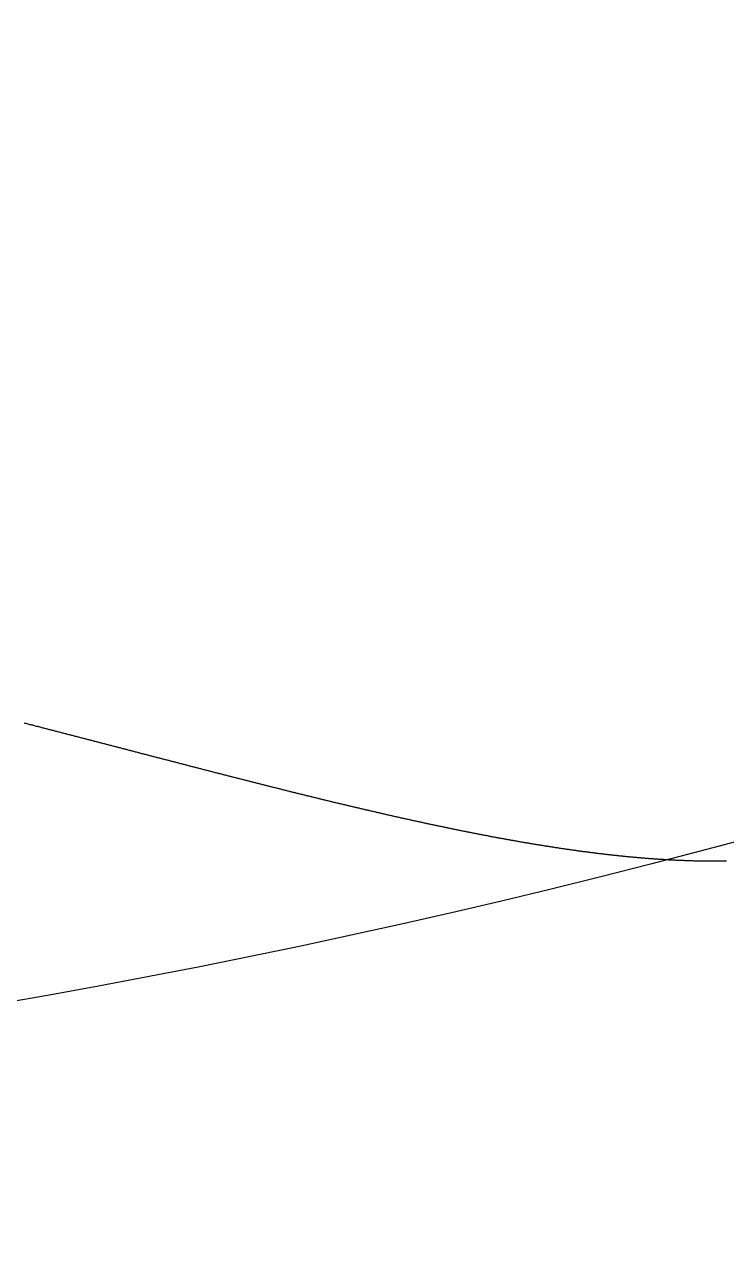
# Model space of a CAD drawing. Header units: millimetres. Extents: x 88 to 97873, y 32 to 55088.
# Drawn here: x 48352.294 to 48353.262, y 4949.045 to 4950.747 of the extents above; entities that cross this region are included whole.
import ezdxf

# ---------------------------------------------------------------- set-up
doc = ezdxf.new("R2010")
doc.units = ezdxf.units.MM
doc.header["$LTSCALE"] = 0.3

msp = doc.modelspace()

# ---------------------------------------------------------------- linework, layer by layer
msp.add_lwpolyline([(48352.2928, 4949.7848), (48352.2941, 4949.7845), (48352.2954, 4949.7842), (48352.2967, 4949.7838), (48352.298, 4949.7835), (48352.2993, 4949.7832), (48352.3005, 4949.7828), (48352.3018, 4949.7825), (48352.3031, 4949.7822), (48352.3044, 4949.7819), (48352.3057, 4949.7815), (48352.3069, 4949.7812), (48352.3082, 4949.7809), (48352.3095, 4949.7805), (48352.3108, 4949.7802), (48352.3121, 4949.7799), (48352.3133, 4949.7796), (48352.3146, 4949.7792), (48352.3159, 4949.7789), (48352.3172, 4949.7786), (48352.3185, 4949.7782), (48352.3197, 4949.7779), (48352.321, 4949.7776), (48352.3223, 4949.7772), (48352.3236, 4949.7769), (48352.3249, 4949.7766), (48352.3261, 4949.7763), (48352.3274, 4949.7759), (48352.3287, 4949.7756), (48352.33, 4949.7753), (48352.3312, 4949.7749), (48352.3325, 4949.7746), (48352.3338, 4949.7743), (48352.3351, 4949.774), (48352.3363, 4949.7736), (48352.3376, 4949.7733), (48352.3389, 4949.773), (48352.3402, 4949.7726), (48352.3414, 4949.7723), (48352.3427, 4949.772), (48352.344, 4949.7717), (48352.3453, 4949.7713), (48352.3465, 4949.771), (48352.3478, 4949.7707), (48352.3491, 4949.7703), (48352.3504, 4949.77), (48352.3516, 4949.7697), (48352.3529, 4949.7694), (48352.3542, 4949.769), (48352.3554, 4949.7687), (48352.3567, 4949.7684), (48352.358, 4949.768), (48352.3593, 4949.7677), (48352.3605, 4949.7674), (48352.3618, 4949.7671), (48352.3631, 4949.7667), (48352.3643, 4949.7664), (48352.3656, 4949.7661), (48352.3669, 4949.7657), (48352.3681, 4949.7654), (48352.3694, 4949.7651), (48352.3707, 4949.7647), (48352.372, 4949.7644), (48352.3732, 4949.7641), (48352.3745, 4949.7638), (48352.3758, 4949.7634), (48352.377, 4949.7631), (48352.3783, 4949.7628), (48352.3796, 4949.7625), (48352.3808, 4949.7621), (48352.3821, 4949.7618), (48352.3834, 4949.7615), (48352.3846, 4949.7611), (48352.3859, 4949.7608), (48352.3871, 4949.7605), (48352.3884, 4949.7602), (48352.3897, 4949.7598), (48352.3909, 4949.7595), (48352.3922, 4949.7592), (48352.3935, 4949.7588), (48352.3947, 4949.7585), (48352.396, 4949.7582), (48352.3973, 4949.7579), (48352.3985, 4949.7575), (48352.3998, 4949.7572), (48352.401, 4949.7569), (48352.4023, 4949.7565), (48352.4036, 4949.7562), (48352.4048, 4949.7559), (48352.4061, 4949.7556), (48352.4073, 4949.7552), (48352.4086, 4949.7549), (48352.4099, 4949.7546), (48352.4111, 4949.7543), (48352.4124, 4949.7539), (48352.4136, 4949.7536), (48352.4149, 4949.7533), (48352.4161, 4949.7529), (48352.4174, 4949.7526), (48352.4187, 4949.7523), (48352.4199, 4949.752), (48352.4212, 4949.7516), (48352.4224, 4949.7513), (48352.4237, 4949.751), (48352.4249, 4949.7507), (48352.4262, 4949.7503), (48352.4275, 4949.75), (48352.4287, 4949.7497), (48352.43, 4949.7494), (48352.4312, 4949.749), (48352.4325, 4949.7487), (48352.4337, 4949.7484), (48352.435, 4949.748), (48352.4362, 4949.7477), (48352.4375, 4949.7474), (48352.4387, 4949.7471), (48352.44, 4949.7467), (48352.4412, 4949.7464), (48352.4425, 4949.7461), (48352.4437, 4949.7458), (48352.445, 4949.7454), (48352.4462, 4949.7451), (48352.4475, 4949.7448), (48352.4487, 4949.7445), (48352.45, 4949.7441), (48352.4512, 4949.7438), (48352.4525, 4949.7435), (48352.4537, 4949.7432), (48352.455, 4949.7428), (48352.4562, 4949.7425), (48352.4575, 4949.7422), (48352.4587, 4949.7419), (48352.46, 4949.7415), (48352.4612, 4949.7412), (48352.4625, 4949.7409), (48352.4637, 4949.7406), (48352.465, 4949.7403), (48352.4662, 4949.7399), (48352.4675, 4949.7396), (48352.4687, 4949.7393), (48352.4699, 4949.739), (48352.4712, 4949.7386), (48352.4724, 4949.7383), (48352.4737, 4949.738), (48352.4749, 4949.7377), (48352.4762, 4949.7373), (48352.4774, 4949.737), (48352.4786, 4949.7367), (48352.4799, 4949.7364), (48352.4811, 4949.7361), (48352.4824, 4949.7357), (48352.4836, 4949.7354), (48352.4848, 4949.7351), (48352.4861, 4949.7348), (48352.4873, 4949.7344), (48352.4886, 4949.7341), (48352.4898, 4949.7338), (48352.491, 4949.7335), (48352.4923, 4949.7332), (48352.4935, 4949.7328), (48352.4948, 4949.7325), (48352.496, 4949.7322), (48352.4972, 4949.7319), (48352.4985, 4949.7316), (48352.4997, 4949.7312), (48352.5009, 4949.7309), (48352.5022, 4949.7306), (48352.5034, 4949.7303), (48352.5047, 4949.73), (48352.5059, 4949.7296), (48352.5071, 4949.7293), (48352.5084, 4949.729), (48352.5096, 4949.7287), (48352.5108, 4949.7284), (48352.5121, 4949.728), (48352.5133, 4949.7277), (48352.5145, 4949.7274), (48352.5158, 4949.7271), (48352.517, 4949.7268), (48352.5182, 4949.7264), (48352.5194, 4949.7261), (48352.5207, 4949.7258), (48352.5219, 4949.7255), (48352.5231, 4949.7252), (48352.5244, 4949.7248), (48352.5256, 4949.7245), (48352.5268, 4949.7242), (48352.5281, 4949.7239), (48352.5293, 4949.7236), (48352.5305, 4949.7233), (48352.5317, 4949.7229), (48352.533, 4949.7226), (48352.5342, 4949.7223), (48352.5354, 4949.722), (48352.5366, 4949.7217), (48352.5379, 4949.7214), (48352.5391, 4949.721), (48352.5403, 4949.7207), (48352.5415, 4949.7204), (48352.5428, 4949.7201), (48352.544, 4949.7198), (48352.5452, 4949.7195), (48352.5464, 4949.7192), (48352.5477, 4949.7188), (48352.5489, 4949.7185), (48352.5501, 4949.7182), (48352.5513, 4949.7179), (48352.5526, 4949.7176), (48352.5538, 4949.7173), (48352.555, 4949.717), (48352.5562, 4949.7166), (48352.5574, 4949.7163), (48352.5587, 4949.716), (48352.5599, 4949.7157), (48352.5611, 4949.7154), (48352.5623, 4949.7151), (48352.5635, 4949.7148), (48352.5648, 4949.7145), (48352.566, 4949.7141), (48352.5672, 4949.7138), (48352.5684, 4949.7135), (48352.5696, 4949.7132), (48352.5708, 4949.7129), (48352.5721, 4949.7126), (48352.5733, 4949.7123), (48352.5745, 4949.712), (48352.5757, 4949.7116), (48352.5769, 4949.7113), (48352.5781, 4949.711), (48352.5793, 4949.7107), (48352.5806, 4949.7104), (48352.5818, 4949.7101), (48352.583, 4949.7098), (48352.5842, 4949.7095), (48352.5854, 4949.7092), (48352.5866, 4949.7089), (48352.5878, 4949.7086), (48352.589, 4949.7082), (48352.5903, 4949.7079), (48352.5915, 4949.7076), (48352.5927, 4949.7073), (48352.5939, 4949.707), (48352.5951, 4949.7067), (48352.5963, 4949.7064), (48352.5975, 4949.7061), (48352.5987, 4949.7058), (48352.5999, 4949.7055), (48352.6011, 4949.7052), (48352.6023, 4949.7049), (48352.6035, 4949.7046), (48352.6047, 4949.7043), (48352.606, 4949.7039), (48352.6072, 4949.7036), (48352.6084, 4949.7033), (48352.6096, 4949.703), (48352.6108, 4949.7027), (48352.612, 4949.7024), (48352.6132, 4949.7021), (48352.6144, 4949.7018), (48352.6156, 4949.7015), (48352.6168, 4949.7012), (48352.618, 4949.7009), (48352.6192, 4949.7006), (48352.6204, 4949.7003), (48352.6216, 4949.7), (48352.6228, 4949.6997), (48352.624, 4949.6994), (48352.6252, 4949.6991), (48352.6264, 4949.6988), (48352.6276, 4949.6985), (48352.6288, 4949.6982), (48352.63, 4949.6979), (48352.6312, 4949.6976), (48352.6324, 4949.6973), (48352.6336, 4949.697), (48352.6348, 4949.6967), (48352.636, 4949.6964), (48352.6372, 4949.6961), (48352.6384, 4949.6958), (48352.6395, 4949.6955), (48352.6407, 4949.6952), (48352.6419, 4949.6949), (48352.6431, 4949.6946), (48352.6443, 4949.6943), (48352.6455, 4949.694), (48352.6467, 4949.6937), (48352.6479, 4949.6934), (48352.6491, 4949.6931), (48352.6503, 4949.6928), (48352.6515, 4949.6925), (48352.6527, 4949.6922), (48352.6539, 4949.6919), (48352.655, 4949.6916), (48352.6562, 4949.6913), (48352.6574, 4949.691), (48352.6586, 4949.6907), (48352.6598, 4949.6904), (48352.661, 4949.6901), (48352.6622, 4949.6898), (48352.6634, 4949.6895), (48352.6645, 4949.6893), (48352.6657, 4949.689), (48352.6669, 4949.6887), (48352.6681, 4949.6884), (48352.6693, 4949.6881), (48352.6705, 4949.6878), (48352.6717, 4949.6875), (48352.6728, 4949.6872), (48352.674, 4949.6869), (48352.6752, 4949.6866), (48352.6764, 4949.6863), (48352.6776, 4949.686), (48352.6787, 4949.6857), (48352.6799, 4949.6855), (48352.6811, 4949.6852), (48352.6823, 4949.6849), (48352.6835, 4949.6846), (48352.6846, 4949.6843), (48352.6858, 4949.684), (48352.687, 4949.6837), (48352.6882, 4949.6834), (48352.6894, 4949.6831), (48352.6905, 4949.6829), (48352.6917, 4949.6826), (48352.6929, 4949.6823), (48352.6941, 4949.682), (48352.6952, 4949.6817), (48352.6964, 4949.6814), (48352.6976, 4949.6811), (48352.6988, 4949.6808), (48352.6999, 4949.6806), (48352.7011, 4949.6803), (48352.7023, 4949.68), (48352.7035, 4949.6797), (48352.7046, 4949.6794), (48352.7058, 4949.6791), (48352.707, 4949.6789), (48352.7081, 4949.6786), (48352.7093, 4949.6783), (48352.7105, 4949.678), (48352.7117, 4949.6777), (48352.7128, 4949.6774), (48352.714, 4949.6772), (48352.7152, 4949.6769), (48352.7163, 4949.6766), (48352.7175, 4949.6763), (48352.7187, 4949.676), (48352.7198, 4949.6757), (48352.721, 4949.6755), (48352.7222, 4949.6752), (48352.7233, 4949.6749), (48352.7245, 4949.6746), (48352.7257, 4949.6743), (48352.7268, 4949.6741), (48352.728, 4949.6738), (48352.7292, 4949.6735), (48352.7303, 4949.6732), (48352.7315, 4949.673), (48352.7326, 4949.6727), (48352.7338, 4949.6724), (48352.735, 4949.6721), (48352.7361, 4949.6719), (48352.7373, 4949.6716), (48352.7384, 4949.6713), (48352.7396, 4949.671), (48352.7408, 4949.6708), (48352.7419, 4949.6705), (48352.7431, 4949.6702), (48352.7442, 4949.6699), (48352.7454, 4949.6697), (48352.7465, 4949.6694), (48352.7477, 4949.6691), (48352.7489, 4949.6688), (48352.75, 4949.6686), (48352.7512, 4949.6683), (48352.7523, 4949.668), (48352.7535, 4949.6677), (48352.7546, 4949.6675), (48352.7558, 4949.6672), (48352.7569, 4949.6669), (48352.7581, 4949.6667), (48352.7592, 4949.6664), (48352.7604, 4949.6661), (48352.7615, 4949.6659), (48352.7627, 4949.6656), (48352.7638, 4949.6653), (48352.765, 4949.6651), (48352.7661, 4949.6648), (48352.7673, 4949.6645), (48352.7684, 4949.6643), (48352.7696, 4949.664), (48352.7707, 4949.6637), (48352.7719, 4949.6635), (48352.773, 4949.6632), (48352.7742, 4949.6629), (48352.7753, 4949.6627), (48352.7765, 4949.6624), (48352.7776, 4949.6621), (48352.7788, 4949.6619), (48352.7799, 4949.6616), (48352.781, 4949.6613), (48352.7822, 4949.6611), (48352.7833, 4949.6608), (48352.7845, 4949.6606), (48352.7856, 4949.6603), (48352.7867, 4949.66), (48352.7879, 4949.6598), (48352.789, 4949.6595), (48352.7902, 4949.6593), (48352.7913, 4949.659), (48352.7924, 4949.6587), (48352.7936, 4949.6585), (48352.7947, 4949.6582), (48352.7959, 4949.658), (48352.797, 4949.6577), (48352.7981, 4949.6574), (48352.7993, 4949.6572), (48352.8004, 4949.6569), (48352.8015, 4949.6567), (48352.8027, 4949.6564), (48352.8038, 4949.6562), (48352.8049, 4949.6559), (48352.8061, 4949.6557), (48352.8072, 4949.6554), (48352.8083, 4949.6551), (48352.8095, 4949.6549), (48352.8106, 4949.6546), (48352.8117, 4949.6544), (48352.8129, 4949.6541), (48352.814, 4949.6539), (48352.8151, 4949.6536), (48352.8162, 4949.6534), (48352.8174, 4949.6531), (48352.8185, 4949.6529), (48352.8196, 4949.6526), (48352.8208, 4949.6524), (48352.8219, 4949.6521), (48352.823, 4949.6519), (48352.8241, 4949.6516), (48352.8253, 4949.6514), (48352.8264, 4949.6511), (48352.8275, 4949.6509), (48352.8286, 4949.6506), (48352.8298, 4949.6504), (48352.8309, 4949.6501), (48352.832, 4949.6499), (48352.8331, 4949.6497), (48352.8342, 4949.6494), (48352.8354, 4949.6492), (48352.8365, 4949.6489), (48352.8376, 4949.6487), (48352.8387, 4949.6484), (48352.8398, 4949.6482), (48352.841, 4949.648), (48352.8421, 4949.6477), (48352.8432, 4949.6475), (48352.8443, 4949.6472), (48352.8454, 4949.647), (48352.8465, 4949.6467), (48352.8477, 4949.6465), (48352.8488, 4949.6463), (48352.8499, 4949.646), (48352.851, 4949.6458), (48352.8521, 4949.6455), (48352.8532, 4949.6453), (48352.8543, 4949.6451), (48352.8555, 4949.6448), (48352.8566, 4949.6446), (48352.8577, 4949.6444), (48352.8588, 4949.6441), (48352.8599, 4949.6439), (48352.861, 4949.6437), (48352.8621, 4949.6434), (48352.8632, 4949.6432), (48352.8643, 4949.643), (48352.8654, 4949.6427), (48352.8665, 4949.6425), (48352.8677, 4949.6423), (48352.8688, 4949.642), (48352.8699, 4949.6418), (48352.871, 4949.6416), (48352.8721, 4949.6413), (48352.8732, 4949.6411), (48352.8743, 4949.6409), (48352.8754, 4949.6406), (48352.8765, 4949.6404), (48352.8776, 4949.6402), (48352.8787, 4949.64), (48352.8798, 4949.6397), (48352.8809, 4949.6395), (48352.882, 4949.6393), (48352.8831, 4949.6391), (48352.8842, 4949.6388), (48352.8853, 4949.6386), (48352.8864, 4949.6384), (48352.8875, 4949.6382), (48352.8886, 4949.6379), (48352.8897, 4949.6377), (48352.8908, 4949.6375), (48352.8919, 4949.6373), (48352.893, 4949.637), (48352.8941, 4949.6368), (48352.8951, 4949.6366), (48352.8962, 4949.6364), (48352.8973, 4949.6362), (48352.8984, 4949.6359), (48352.8995, 4949.6357), (48352.9006, 4949.6355), (48352.9017, 4949.6353), (48352.9028, 4949.6351), (48352.9039, 4949.6348), (48352.905, 4949.6346), (48352.9061, 4949.6344), (48352.9071, 4949.6342), (48352.9082, 4949.634), (48352.9093, 4949.6338), (48352.9104, 4949.6336), (48352.9115, 4949.6333), (48352.9126, 4949.6331), (48352.9137, 4949.6329), (48352.9147, 4949.6327), (48352.9158, 4949.6325), (48352.9169, 4949.6323), (48352.918, 4949.6321), (48352.9191, 4949.6319), (48352.9202, 4949.6316), (48352.9212, 4949.6314), (48352.9223, 4949.6312), (48352.9234, 4949.631), (48352.9245, 4949.6308), (48352.9256, 4949.6306), (48352.9266, 4949.6304), (48352.9277, 4949.6302), (48352.9288, 4949.63), (48352.9299, 4949.6298), (48352.931, 4949.6296), (48352.932, 4949.6294), (48352.9331, 4949.6292), (48352.9342, 4949.629), (48352.9353, 4949.6287), (48352.9363, 4949.6285), (48352.9374, 4949.6283), (48352.9385, 4949.6281), (48352.9395, 4949.6279), (48352.9406, 4949.6277), (48352.9417, 4949.6275), (48352.9428, 4949.6273), (48352.9438, 4949.6271), (48352.9449, 4949.6269), (48352.946, 4949.6267), (48352.947, 4949.6265), (48352.9481, 4949.6263), (48352.9492, 4949.6262), (48352.9502, 4949.626), (48352.9513, 4949.6258), (48352.9524, 4949.6256), (48352.9534, 4949.6254), (48352.9545, 4949.6252), (48352.9556, 4949.625), (48352.9566, 4949.6248), (48352.9577, 4949.6246), (48352.9588, 4949.6244), (48352.9598, 4949.6242), (48352.9609, 4949.624), (48352.9619, 4949.6238), (48352.963, 4949.6236), (48352.9641, 4949.6234), (48352.9651, 4949.6233), (48352.9662, 4949.6231), (48352.9672, 4949.6229), (48352.9683, 4949.6227), (48352.9694, 4949.6225), (48352.9704, 4949.6223), (48352.9715, 4949.6221), (48352.9725, 4949.622), (48352.9736, 4949.6218), (48352.9746, 4949.6216), (48352.9757, 4949.6214), (48352.9767, 4949.6212), (48352.9778, 4949.621), (48352.9789, 4949.6209), (48352.9799, 4949.6207), (48352.981, 4949.6205), (48352.982, 4949.6203), (48352.9831, 4949.6201), (48352.9841, 4949.6199), (48352.9852, 4949.6198), (48352.9862, 4949.6196), (48352.9873, 4949.6194), (48352.9883, 4949.6192), (48352.9893, 4949.6191), (48352.9904, 4949.6189), (48352.9914, 4949.6187), (48352.9925, 4949.6185), (48352.9935, 4949.6184), (48352.9946, 4949.6182), (48352.9956, 4949.618), (48352.9967, 4949.6178), (48352.9977, 4949.6177), (48352.9987, 4949.6175), (48352.9998, 4949.6173), (48353.0008, 4949.6171), (48353.0019, 4949.617), (48353.0029, 4949.6168), (48353.0039, 4949.6166), (48353.005, 4949.6165), (48353.006, 4949.6163), (48353.0071, 4949.6161), (48353.0081, 4949.616), (48353.0091, 4949.6158), (48353.0102, 4949.6156), (48353.0112, 4949.6155), (48353.0122, 4949.6153), (48353.0133, 4949.6151), (48353.0143, 4949.615), (48353.0153, 4949.6148), (48353.0164, 4949.6147), (48353.0174, 4949.6145), (48353.0184, 4949.6143), (48353.0195, 4949.6142), (48353.0205, 4949.614), (48353.0215, 4949.6139), (48353.0226, 4949.6137), (48353.0236, 4949.6135), (48353.0246, 4949.6134), (48353.0256, 4949.6132), (48353.0267, 4949.6131), (48353.0277, 4949.6129), (48353.0287, 4949.6128), (48353.0297, 4949.6126), (48353.0308, 4949.6124), (48353.0318, 4949.6123), (48353.0328, 4949.6121), (48353.0338, 4949.612), (48353.0349, 4949.6118), (48353.0359, 4949.6117), (48353.0369, 4949.6115), (48353.0379, 4949.6114), (48353.0389, 4949.6112), (48353.04, 4949.6111), (48353.041, 4949.6109), (48353.042, 4949.6108), (48353.043, 4949.6106), (48353.044, 4949.6105), (48353.045, 4949.6103), (48353.0461, 4949.6102), (48353.0471, 4949.6101), (48353.0481, 4949.6099), (48353.0491, 4949.6098), (48353.0501, 4949.6096), (48353.0511, 4949.6095), (48353.0521, 4949.6093), (48353.0531, 4949.6092), (48353.0542, 4949.6091), (48353.0552, 4949.6089), (48353.0562, 4949.6088), (48353.0572, 4949.6086), (48353.0582, 4949.6085), (48353.0592, 4949.6084), (48353.0602, 4949.6082), (48353.0612, 4949.6081), (48353.0622, 4949.608), (48353.0632, 4949.6078), (48353.0642, 4949.6077), (48353.0652, 4949.6076), (48353.0662, 4949.6074), (48353.0672, 4949.6073), (48353.0682, 4949.6072), (48353.0692, 4949.607), (48353.0702, 4949.6069), (48353.0713, 4949.6068), (48353.0723, 4949.6066), (48353.0732, 4949.6065), (48353.0742, 4949.6064), (48353.0752, 4949.6063), (48353.0762, 4949.6061), (48353.0772, 4949.606), (48353.0782, 4949.6059), (48353.0792, 4949.6058), (48353.0802, 4949.6056), (48353.0812, 4949.6055), (48353.0822, 4949.6054), (48353.0832, 4949.6053), (48353.0842, 4949.6051), (48353.0852, 4949.605), (48353.0862, 4949.6049), (48353.0872, 4949.6048), (48353.0882, 4949.6047), (48353.0892, 4949.6045), (48353.0901, 4949.6044), (48353.0911, 4949.6043), (48353.0921, 4949.6042), (48353.0931, 4949.6041), (48353.0941, 4949.604), (48353.0951, 4949.6038), (48353.0961, 4949.6037), (48353.0971, 4949.6036), (48353.098, 4949.6035), (48353.099, 4949.6034), (48353.1, 4949.6033), (48353.101, 4949.6032), (48353.102, 4949.6031), (48353.103, 4949.6029), (48353.1039, 4949.6028), (48353.1049, 4949.6027), (48353.1059, 4949.6026), (48353.1069, 4949.6025), (48353.1079, 4949.6024), (48353.1088, 4949.6023), (48353.1098, 4949.6022), (48353.1108, 4949.6021), (48353.1118, 4949.602), (48353.1127, 4949.6019), (48353.1137, 4949.6018), (48353.1147, 4949.6017), (48353.1157, 4949.6016), (48353.1166, 4949.6015), (48353.1176, 4949.6014), (48353.1186, 4949.6013), (48353.1195, 4949.6012), (48353.1205, 4949.6011), (48353.1215, 4949.601), (48353.1225, 4949.6009), (48353.1234, 4949.6008), (48353.1244, 4949.6007), (48353.1254, 4949.6006), (48353.1263, 4949.6005), (48353.1273, 4949.6004), (48353.1283, 4949.6003), (48353.1292, 4949.6002), (48353.1302, 4949.6002), (48353.1311, 4949.6001), (48353.1321, 4949.6), (48353.1331, 4949.5999), (48353.134, 4949.5998), (48353.135, 4949.5997), (48353.136, 4949.5996), (48353.1369, 4949.5995), (48353.1379, 4949.5995), (48353.1388, 4949.5994), (48353.1398, 4949.5993), (48353.1407, 4949.5992), (48353.1417, 4949.5991), (48353.1427, 4949.599), (48353.1436, 4949.599), (48353.1446, 4949.5989), (48353.1455, 4949.5988), (48353.1465, 4949.5987), (48353.1474, 4949.5986), (48353.1484, 4949.5986), (48353.1493, 4949.5985), (48353.1503, 4949.5984), (48353.1512, 4949.5983), (48353.1522, 4949.5983), (48353.1531, 4949.5982), (48353.1541, 4949.5981), (48353.155, 4949.598), (48353.156, 4949.598), (48353.1569, 4949.5979), (48353.1579, 4949.5978), (48353.1588, 4949.5978), (48353.1597, 4949.5977), (48353.1607, 4949.5976), (48353.1616, 4949.5975), (48353.1626, 4949.5975), (48353.1635, 4949.5974), (48353.1645, 4949.5973), (48353.1654, 4949.5973), (48353.1663, 4949.5972), (48353.1673, 4949.5972), (48353.1682, 4949.5971), (48353.1692, 4949.597), (48353.1701, 4949.597), (48353.171, 4949.5969), (48353.172, 4949.5969), (48353.1729, 4949.5968), (48353.1738, 4949.5967), (48353.1748, 4949.5967), (48353.1757, 4949.5966), (48353.1766, 4949.5966), (48353.1776, 4949.5965), (48353.1785, 4949.5965), (48353.1794, 4949.5964), (48353.1804, 4949.5963), (48353.1813, 4949.5963), (48353.1822, 4949.5962), (48353.1831, 4949.5962), (48353.1841, 4949.5961), (48353.185, 4949.5961), (48353.1859, 4949.596), (48353.1868, 4949.596), (48353.1878, 4949.5959), (48353.1887, 4949.5959), (48353.1896, 4949.5959), (48353.1905, 4949.5958), (48353.1915, 4949.5958), (48353.1924, 4949.5957), (48353.1933, 4949.5957), (48353.1942, 4949.5956), (48353.1951, 4949.5956), (48353.1961, 4949.5956), (48353.197, 4949.5955), (48353.1979, 4949.5955), (48353.1988, 4949.5954), (48353.1997, 4949.5954), (48353.2006, 4949.5954), (48353.2016, 4949.5953), (48353.2025, 4949.5953), (48353.2034, 4949.5953), (48353.2043, 4949.5952), (48353.2052, 4949.5952), (48353.2061, 4949.5952), (48353.207, 4949.5951), (48353.2079, 4949.5951), (48353.2089, 4949.5951), (48353.2098, 4949.595), (48353.2107, 4949.595), (48353.2116, 4949.595), (48353.2125, 4949.595), (48353.2134, 4949.5949), (48353.2143, 4949.5949), (48353.2152, 4949.5949), (48353.2161, 4949.5949), (48353.217, 4949.5948), (48353.2179, 4949.5948), (48353.2188, 4949.5948), (48353.2197, 4949.5948), (48353.2206, 4949.5948), (48353.2215, 4949.5947), (48353.2224, 4949.5947), (48353.2233, 4949.5947), (48353.2242, 4949.5947), (48353.2251, 4949.5947), (48353.226, 4949.5946), (48353.2269, 4949.5946), (48353.2278, 4949.5946), (48353.2287, 4949.5946), (48353.2296, 4949.5946), (48353.2305, 4949.5946), (48353.2314, 4949.5946), (48353.2323, 4949.5946), (48353.2331, 4949.5946), (48353.234, 4949.5945), (48353.2349, 4949.5945), (48353.2358, 4949.5945), (48353.2367, 4949.5945), (48353.2376, 4949.5945), (48353.2385, 4949.5945), (48353.2394, 4949.5945), (48353.2402, 4949.5945), (48353.2411, 4949.5945), (48353.242, 4949.5945), (48353.2429, 4949.5945), (48353.2438, 4949.5945), (48353.2447, 4949.5945), (48353.2455, 4949.5945), (48353.2464, 4949.5945), (48353.2473, 4949.5945), (48353.2482, 4949.5945), (48353.2491, 4949.5945), (48353.2499, 4949.5945), (48353.2508, 4949.5945), (48353.2517, 4949.5946), (48353.2526, 4949.5946), (48353.2534, 4949.5946), (48353.2543, 4949.5946), (48353.2552, 4949.5946), (48353.2561, 4949.5946), (48353.2569, 4949.5946), (48353.2578, 4949.5946), (48353.2587, 4949.5946), (48353.2595, 4949.5947), (48353.2604, 4949.5947), (48353.2613, 4949.5947), (48353.2622, 4949.5947)])
for radius in [18.5479, 14.363, 11.4141]:
    msp.add_circle((48350.3049, 4960.6448), radius)

doc.saveas('drawing.dxf')
